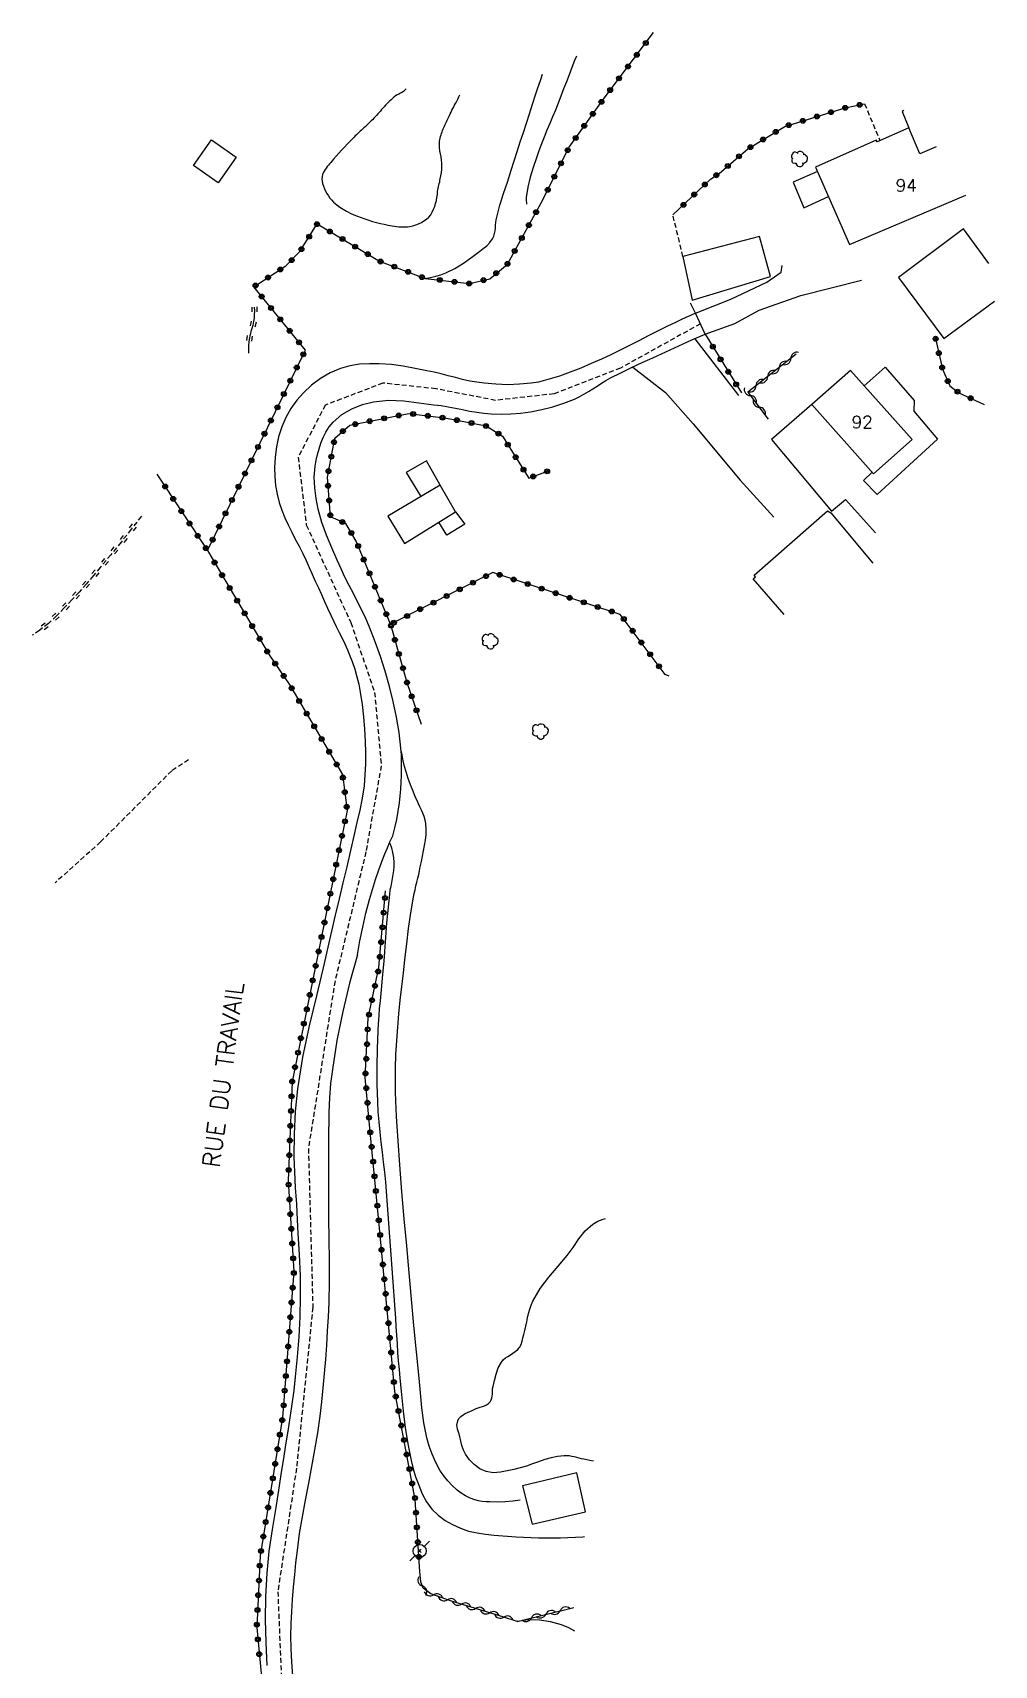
# Model space of a CAD drawing. Header units: millimetres. Extents: x 255999 to 257000, y 144000 to 145001.
# Drawn here: x 256563 to 256660.8, y 144705.5 to 144871.5 of the extents above; entities that cross this region are included whole.
import ezdxf
from ezdxf.enums import TextEntityAlignment as Align

# ---------------------------------------------------------------- set-up
doc = ezdxf.new("R2010")
doc.units = ezdxf.units.MM
doc.linetypes.add('DASHED', pattern=[0.75, 0.5, -0.25])
doc.layers.get('0').update_dxf_attribs({"linetype": 'CONTINUOUS'})
for name, color, linetype in [('W0001', 6, 'DASHED'), ('W0008', 7, 'CONTINUOUS'), ('W0017', 7, 'CONTINUOUS'), ('W0101', 7, 'CONTINUOUS'), ('W0104', 1, 'CONTINUOUS'), ('W0112', 1, 'DASHED'), ('W0211', 2, 'CONTINUOUS'), ('W0214', 2, 'CONTINUOUS'), ('W0220', 5, 'DASHED'), ('W0300', 7, 'CONTINUOUS'), ('W0310', 3, 'CONTINUOUS'), ('W0322', 7, 'CONTINUOUS'), ('W0323', 7, 'CONTINUOUS'), ('W0473', 7, 'CONTINUOUS'), ('W0515', 5, 'CONTINUOUS'), ('W0989', 7, 'CONTINUOUS'), ('W0991', 7, 'CONTINUOUS')]:
    doc.layers.add(name, color=color, linetype=linetype)
doc.styles.get("Standard").update_dxf_attribs({"font": 'romans.shx', "width": 0.85})

# ---------------------------------------------------------------- blocks, each defined once
blk = doc.blocks.new('T300')
for p, q in [((-0.8, 0.51), (-0.86, 0.34)), ((-0.86, 0.34), (-0.86, 0.17)), ((-0.86, 0.17), (-0.74, 0.06)), ((-0.69, 0.63), (-0.8, 0.51)), ((-0.8, -0.06), (-0.74, 0.06)), ((-0.74, 0.06), (-0.69, 0.11)), ((-0.57, 0.69), (-0.69, 0.63)), ((-0.46, 0.69), (-0.57, 0.69)), ((-0.29, 0.63), (-0.46, 0.69)), ((-0.29, 0.63), (-0.17, 0.74)), ((-0.23, 0.57), (-0.29, 0.63)), ((-0.17, 0.74), (-0.06, 0.8)), ((-0.06, 0.8), (0.06, 0.8)), ((0.06, 0.8), (0.23, 0.74)), ((0.23, 0.74), (0.34, 0.63)), ((0.34, 0.63), (0.4, 0.51)), ((0.46, 0.46), (0.34, 0.46)), ((0.4, 0.51), (0.4, 0.46)), ((0.57, 0.4), (0.46, 0.46)), ((0.57, 0.4), (0.69, 0.29)), ((0.69, 0.29), (0.74, 0.17)), ((0.74, 0.06), (0.69, -0.17)), ((0.74, 0.17), (0.74, 0.06)), ((-0.8, -0.17), (-0.8, -0.06)), ((-0.8, -0.23), (-0.8, -0.17)), ((-0.74, -0.34), (-0.8, -0.23)), ((-0.69, -0.4), (-0.74, -0.34)), ((-0.51, -0.46), (-0.69, -0.4)), ((-0.4, -0.46), (-0.51, -0.46)), ((-0.4, -0.46), (-0.34, -0.46)), ((-0.34, -0.46), (-0.34, -0.4)), ((-0.34, -0.51), (-0.34, -0.46)), ((-0.29, -0.63), (-0.34, -0.51)), ((-0.17, -0.74), (-0.29, -0.63)), ((-0.06, -0.8), (-0.17, -0.74)), ((0.06, -0.8), (-0.06, -0.8)), ((0.17, -0.74), (0.06, -0.8)), ((0.23, -0.69), (0.17, -0.74)), ((0.29, -0.46), (0.23, -0.46)), ((0.29, -0.63), (0.23, -0.69)), ((0.46, -0.4), (0.29, -0.46)), ((0.34, -0.51), (0.29, -0.63)), ((0.34, -0.51), (0.34, -0.46)), ((0.57, -0.34), (0.46, -0.4)), ((0.63, -0.29), (0.57, -0.34)), ((0.69, -0.17), (0.63, -0.29))]:
    blk.add_line(p, q)
blk = doc.blocks.new('T473')
for p, q in [((-0.166667, 0.166667), (0.166667, -0.166667)), ((-0.166667, -0.166667), (0.166667, 0.166667)), ((0.500001, 0.500001), (1.000002, 1.000002)), ((-1.000002, -1.000002), (-0.500001, -0.500001))]:
    blk.add_line(p, q)
blk.add_ellipse((0, 0), major_axis=(0.471405, 0.471405), ratio=1, start_param=5.4977871438, end_param=11.780972451)
blk = doc.blocks.new('t310o')
at = {"color": 0, "linetype": 'Continuous'}
for centre, start, end in [((-0.5, 0.38), 216.8699, 323.1304), ((0.5, -0.37), 36.8699, 143.1303)]:
    blk.add_arc(centre, 0.625, start, end, dxfattribs=at)
blk = doc.blocks.new('t323o')
at = {"color": 0, "linetype": 'Continuous'}
for radius in [0.25, 0.15]:
    blk.add_circle((0, 0), radius, dxfattribs=at)
blk = doc.blocks.new('t322o')
at = {"color": 0, "linetype": 'Continuous'}
for radius in [0.25, 0.15]:
    blk.add_circle((0, 0), radius, dxfattribs=at)
blk = doc.blocks.new('t220o')
at = {"color": 0, "linetype": 'Continuous'}
for p, q in [((-0.25, 0.25), (0.25, 0.25)), ((-0.25, -0.25), (0.25, -0.25))]:
    blk.add_line(p, q, dxfattribs=at)

msp = doc.modelspace()

# ---------------------------------------------------------------- linework, layer by layer
at = {"layer": 'W0001'}
msp.add_lwpolyline([(256630.94, 144841.89), (256622.81, 144837.39), (256616.06, 144834.78), (256610.11, 144834.11), (256604.05, 144835.29), (256598.64, 144835.87), (256592.79, 144833.63), (256590.03, 144828.33), (256590.86, 144821.44), (256595.38, 144811.51), (256597.81, 144804.42), (256598.48, 144796.95), (256596.92, 144788.19), (256593.78, 144775.08), (256591.07, 144758.02), (256591.52, 144741.9), (256589.86, 144725.52), (256587.96, 144712.96), (256588.39, 144702.64), (256589.98, 144696.18), (256591.99, 144681.5), (256591.28, 144671)], dxfattribs=at)
at = {"layer": 'W0008'}
for points in [[(256630.44, 144842.98), (256629.95, 144842.75), (256629.46, 144842.53), (256628.97, 144842.3), (256628.49, 144842.07), (256627.53, 144841.61), (256626.58, 144841.14), (256625.63, 144840.66), (256624.69, 144840.17), (256623.74, 144839.7), (256622.79, 144839.22), (256621.83, 144838.76), (256620.87, 144838.32), (256619.82, 144837.85), (256618.77, 144837.4), (256617.7, 144836.98), (256616.62, 144836.59), (256615.91, 144836.37), (256615.2, 144836.16), (256614.48, 144835.98), (256613.74, 144835.86), (256612.55, 144835.75), (256611.35, 144835.71), (256610.15, 144835.75), (256608.96, 144835.85), (256608.22, 144835.95), (256607.48, 144836.08), (256606.75, 144836.25), (256606.03, 144836.43), (256605.3, 144836.62), (256604.58, 144836.8), (256603.85, 144836.97), (256603.12, 144837.12), (256601.93, 144837.35), (256600.72, 144837.58), (256599.51, 144837.76), (256598.28, 144837.84), (256597.29, 144837.84), (256596.28, 144837.78), (256595.29, 144837.63), (256594.32, 144837.35), (256593.28, 144836.9), (256592.3, 144836.33), (256591.39, 144835.66), (256590.56, 144834.89), (256589.88, 144834.12), (256589.28, 144833.27), (256588.78, 144832.37), (256588.37, 144831.43), (256588.04, 144830.42), (256587.81, 144829.38), (256587.68, 144828.33), (256587.63, 144827.27), (256587.65, 144826.37), (256587.73, 144825.47), (256587.89, 144824.59), (256588.11, 144823.71), (256588.36, 144822.94), (256588.67, 144822.18), (256589, 144821.44), (256589.37, 144820.71), (256589.74, 144819.99), (256590.12, 144819.27), (256590.49, 144818.55), (256590.83, 144817.82), (256591.15, 144817.13), (256591.46, 144816.44), (256591.77, 144815.74), (256592.09, 144815.05), (256592.4, 144814.36), (256592.71, 144813.67), (256593.02, 144812.97), (256593.34, 144812.28), (256593.62, 144811.69), (256593.91, 144811.1), (256594.2, 144810.52), (256594.49, 144809.94), (256594.77, 144809.35), (256595.05, 144808.75), (256595.3, 144808.15), (256595.54, 144807.54), (256595.79, 144806.78), (256596.01, 144806.01), (256596.19, 144805.24), (256596.35, 144804.45), (256596.54, 144803.2), (256596.69, 144801.94), (256596.78, 144800.68), (256596.85, 144799.41), (256596.87, 144798.29), (256596.87, 144797.16), (256596.82, 144796.04), (256596.73, 144794.91), (256596.54, 144793.66), (256596.29, 144792.43), (256596, 144791.2), (256595.73, 144789.97), (256595.36, 144788.32), (256594.98, 144786.68), (256594.59, 144785.04), (256594.2, 144783.41), (256593.81, 144781.77), (256593.42, 144780.13), (256593.04, 144778.49), (256592.66, 144776.85), (256591.92, 144773.68), (256591.16, 144770.51), (256590.47, 144767.32), (256589.97, 144764.1), (256589.74, 144761.8), (256589.62, 144759.49), (256589.6, 144757.18), (256589.68, 144754.88)], [(256631.42, 144840.84), (256630.44, 144842.98)], [(256599.65, 144789.82), (256599.87, 144790.65), (256600.06, 144791.49), (256600.21, 144792.34), (256600.33, 144793.2), (256600.4, 144793.89), (256600.46, 144794.58), (256600.51, 144795.27), (256600.54, 144795.97), (256600.55, 144796.66), (256600.55, 144797.36), (256600.53, 144798.05), (256600.48, 144798.75), (256600.31, 144800.34), (256600.04, 144801.91), (256599.71, 144803.48), (256599.33, 144805.02), (256598.89, 144806.56), (256598.4, 144808.08), (256597.86, 144809.57), (256597.27, 144811.06), (256596.9, 144811.92), (256596.5, 144812.78), (256596.08, 144813.62), (256595.65, 144814.46), (256595.22, 144815.29), (256594.79, 144816.13), (256594.39, 144816.98), (256594, 144817.85), (256593.46, 144819.11), (256592.92, 144820.39), (256592.44, 144821.7), (256592.07, 144823.04), (256591.86, 144824.12), (256591.71, 144825.21), (256591.66, 144826.31), (256591.76, 144827.42), (256591.87, 144828.02), (256591.99, 144828.61), (256592.15, 144829.19), (256592.34, 144829.77), (256592.58, 144830.34), (256592.86, 144830.89), (256593.2, 144831.41), (256593.6, 144831.89), (256594.48, 144832.67), (256595.49, 144833.26), (256596.57, 144833.68), (256597.68, 144833.97), (256599.23, 144834.15), (256600.79, 144834.07), (256602.32, 144833.86), (256603.83, 144833.67), (256604.56, 144833.58), (256605.29, 144833.46), (256606.02, 144833.32), (256606.74, 144833.17), (256607.47, 144833.03), (256608.2, 144832.91), (256608.93, 144832.81), (256609.67, 144832.75), (256610.67, 144832.72), (256611.67, 144832.75), (256612.66, 144832.82), (256613.65, 144832.96), (256614.8, 144833.18), (256615.94, 144833.47), (256617.06, 144833.82), (256618.15, 144834.25), (256618.63, 144834.47), (256619.1, 144834.73), (256619.55, 144835), (256620, 144835.28), (256620.44, 144835.57), (256620.88, 144835.85), (256621.33, 144836.13), (256621.79, 144836.39), (256622.86, 144836.93), (256623.94, 144837.45), (256625.03, 144837.95), (256626.12, 144838.45), (256627.44, 144839.06), (256628.76, 144839.66), (256630.09, 144840.26), (256631.42, 144840.84)], [(256596.06, 144777.73), (256596.31, 144779.14), (256596.6, 144780.55), (256596.92, 144781.95), (256597.28, 144783.34), (256597.58, 144784.36), (256597.9, 144785.38), (256598.25, 144786.38), (256598.61, 144787.38), (256598.85, 144788), (256599.11, 144788.61), (256599.37, 144789.22), (256599.65, 144789.82)], [(256596.06, 144777.73), (256595.25, 144774.86), (256594.56, 144771.95), (256593.98, 144769.03), (256593.51, 144766.08), (256593.33, 144764.63), (256593.22, 144763.17), (256593.15, 144761.71), (256593.15, 144760.25)], [(256589.49, 144704.4), (256589.37, 144705.8), (256589.31, 144707.2), (256589.3, 144708.45), (256589.32, 144709.69), (256589.38, 144710.94), (256589.46, 144712.18), (256589.56, 144713.42), (256589.68, 144714.66), (256589.81, 144715.9), (256589.95, 144717.14), (256590.18, 144718.86), (256590.46, 144720.57), (256590.77, 144722.28), (256591.1, 144723.98), (256591.43, 144725.69), (256591.74, 144727.39), (256592.03, 144729.1), (256592.27, 144730.82), (256592.43, 144732.26), (256592.59, 144733.7), (256592.72, 144735.14), (256592.84, 144736.59), (256592.94, 144738.03), (256593.03, 144739.47), (256593.1, 144740.92), (256593.17, 144742.37), (256593.21, 144744.51), (256593.21, 144746.65), (256593.18, 144748.8), (256593.16, 144750.94), (256593.16, 144753.27), (256593.15, 144755.59), (256593.15, 144757.92), (256593.15, 144760.25)], [(256589.68, 144754.88), (256589.74, 144754.04), (256589.8, 144753.2), (256589.85, 144752.37), (256589.89, 144751.53), (256590.01, 144749.38), (256590.14, 144747.24), (256590.22, 144745.09), (256590.24, 144742.94), (256590.19, 144740.9), (256590.09, 144738.87), (256589.93, 144736.84), (256589.74, 144734.82), (256589.58, 144733.42), (256589.4, 144732.04), (256589.19, 144730.65), (256588.97, 144729.27), (256588.75, 144727.89), (256588.53, 144726.5), (256588.31, 144725.12), (256588.1, 144723.74), (256587.75, 144721.52), (256587.38, 144719.3), (256587.06, 144717.07), (256586.83, 144714.83), (256586.71, 144712.48), (256586.68, 144710.14), (256586.73, 144707.79), (256586.86, 144705.44)]]:
    msp.add_lwpolyline(points, dxfattribs=at)
at = {"layer": 'W0017'}
for points in [[(256630.44, 144842.98), (256634.03, 144844.39), (256637.7, 144846.12), (256639.17, 144847.16), (256639.26, 144847.84)], [(256631.42, 144840.84), (256634.46, 144841.93), (256636.92, 144843.27), (256641.16, 144844.79), (256647.33, 144846.33)], [(256630.38, 144840.37), (256634.83, 144834.6)], [(256624.06, 144837.49), (256627.38, 144834.9), (256630.21, 144831.73), (256634.99, 144826), (256638.42, 144822.22)], [(256612.62, 144722.27), (256611.85, 144722.17), (256611.08, 144722.11), (256610.3, 144722.08), (256609.53, 144722.09), (256609.14, 144722.1), (256608.76, 144722.13), (256608.37, 144722.19), (256607.99, 144722.29), (256607.51, 144722.48), (256607.06, 144722.71), (256606.62, 144722.99), (256606.21, 144723.3), (256605.71, 144723.75), (256605.25, 144724.24), (256604.82, 144724.76), (256604.45, 144725.32), (256604.02, 144726.11), (256603.66, 144726.93), (256603.37, 144727.77), (256603.12, 144728.62), (256602.81, 144730.12), (256602.62, 144731.64), (256602.48, 144733.17), (256602.33, 144734.68), (256602.06, 144737.36), (256601.81, 144740.04), (256601.57, 144742.72), (256601.33, 144745.4), (256601.08, 144748.14), (256600.82, 144750.88), (256600.57, 144753.62), (256600.37, 144756.37), (256600.2, 144758.82), (256600.04, 144761.28), (256599.94, 144763.74), (256599.93, 144766.21), (256599.98, 144767.59), (256600.06, 144768.98), (256600.16, 144770.36), (256600.28, 144771.74), (256600.42, 144773.12), (256600.57, 144774.5), (256600.73, 144775.87), (256600.88, 144777.25), (256601.07, 144778.84), (256601.26, 144780.42), (256601.49, 144782), (256601.75, 144783.58), (256601.83, 144783.97), (256601.92, 144784.35), (256602.01, 144784.74), (256602.11, 144785.12), (256602.2, 144785.51), (256602.29, 144785.89), (256602.38, 144786.28), (256602.45, 144786.67), (256602.56, 144787.21), (256602.67, 144787.75), (256602.79, 144788.29), (256602.89, 144788.84), (256602.98, 144789.39), (256603.04, 144789.95), (256603.05, 144790.51), (256603.01, 144791.08), (256602.95, 144791.43), (256602.85, 144791.78), (256602.72, 144792.12), (256602.57, 144792.45), (256602.42, 144792.77), (256602.27, 144793.09), (256602.12, 144793.41), (256601.98, 144793.74), (256601.73, 144794.38), (256601.47, 144795.02), (256601.23, 144795.67), (256601.02, 144796.32), (256600.86, 144796.89), (256600.72, 144797.47), (256600.6, 144798.05), (256600.49, 144798.63)], [(256599.34, 144789.09), (256599.51, 144788.61), (256599.64, 144788.12), (256599.72, 144787.62), (256599.77, 144787.11), (256599.76, 144786.7), (256599.73, 144786.29), (256599.67, 144785.88), (256599.6, 144785.48), (256599.52, 144785.09), (256599.44, 144784.69), (256599.36, 144784.29), (256599.31, 144783.89), (256599.21, 144782.92), (256599.11, 144781.94), (256599.03, 144780.97), (256598.95, 144780), (256598.88, 144779.02), (256598.81, 144778.05), (256598.73, 144777.08), (256598.65, 144776.1), (256598.58, 144775.34), (256598.51, 144774.57), (256598.43, 144773.81), (256598.36, 144773.05), (256598.28, 144772.28), (256598.22, 144771.52), (256598.16, 144770.75), (256598.12, 144769.98), (256598.06, 144768.18), (256598.02, 144766.38), (256598.03, 144764.58), (256598.09, 144762.78), (256598.15, 144761.75), (256598.23, 144760.73), (256598.34, 144759.7), (256598.45, 144758.68), (256598.57, 144757.66), (256598.69, 144756.64), (256598.8, 144755.62), (256598.9, 144754.59), (256599.16, 144751.36), (256599.4, 144748.13), (256599.62, 144744.9), (256599.86, 144741.66), (256599.92, 144740.79), (256599.98, 144739.92), (256600.03, 144739.04), (256600.09, 144738.17), (256600.15, 144737.3), (256600.21, 144736.43), (256600.29, 144735.55), (256600.37, 144734.68), (256600.53, 144733.01), (256600.72, 144731.33), (256600.93, 144729.66), (256601.2, 144728), (256601.35, 144727.15), (256601.51, 144726.3), (256601.72, 144725.46), (256601.98, 144724.64), (256602.29, 144723.78), (256602.64, 144722.92), (256603.07, 144722.1), (256603.62, 144721.35), (256604.26, 144720.73), (256604.97, 144720.21), (256605.73, 144719.78), (256606.53, 144719.42), (256607.37, 144719.13), (256608.23, 144718.95), (256609.1, 144718.82), (256609.97, 144718.72), (256612.22, 144718.53), (256614.47, 144718.43), (256616.72, 144718.44), (256618.97, 144718.54), (256619.15, 144718.56)]]:
    msp.add_lwpolyline(points, dxfattribs=at)
at = {"layer": 'W0101'}
for points in [[(256654.93, 144859.9), (256653.27, 144859.18), (256652.14, 144861.83), (256648.93, 144860.42), (256648.93, 144860.42), (256648.84, 144860.58), (256642.67, 144857.82), (256646.12, 144849.97)], [(256646.12, 144849.97), (256657.93, 144854.98)]]:
    msp.add_lwpolyline(points, dxfattribs=at)
msp.add_lwpolyline([(256652.48, 144830.15), (256646.22, 144837.15), (256642.27, 144833.71), (256648.57, 144826.65)], close=True, dxfattribs=at)
at = {"layer": 'W0104'}
for points in [[(256651.65, 144863.59), (256651.46, 144863.5), (256652.14, 144861.83)], [(256642.86, 144857.39), (256640.37, 144856.31), (256641.47, 144853.68), (256643.98, 144854.85)], [(256657.72, 144851.57), (256651.08, 144846.6), (256655.71, 144840.42), (256660.85, 144844.21)], [(256660.3, 144848.02), (256657.72, 144851.57)], [(256649.73, 144837.5), (256652.7, 144834.09), (256652.66, 144833.01), (256655.05, 144830.18), (256648.93, 144824.53), (256647.53, 144825.98), (256648.41, 144826.82)], [(256649.73, 144837.5), (256647.62, 144835.59)], [(256642.27, 144833.71), (256638.17, 144830.14), (256644.27, 144822.85), (256645.7, 144824.04), (256648.74, 144820.65)], [(256604.48, 144825.5), (256603.09, 144827.98), (256601.01, 144826.78), (256602.52, 144824.34)], [(256604.48, 144825.5), (256599.14, 144822.33), (256600.86, 144819.56), (256606.05, 144822.77)], [(256606.05, 144822.77), (256604.48, 144825.5)], [(256606.05, 144822.77), (256606.98, 144821.51), (256605.15, 144820.4), (256604.35, 144821.72)], [(256639.48, 144812.33), (256636.3, 144815.97), (256636.54, 144816.17), (256636.4, 144816.33), (256643.88, 144822.88), (256644.2, 144822.67), (256648.5, 144817.57)]]:
    msp.add_lwpolyline(points, dxfattribs=at)
for points in [[(256583.73, 144858.86), (256581.91, 144856.24), (256579.39, 144857.99), (256581.2, 144860.61)], [(256630.11, 144844.31), (256638.09, 144846.7), (256636.96, 144850.79), (256629.17, 144848.73)], [(256619.27, 144721.09), (256618.36, 144725.05), (256612.86, 144723.71), (256613.82, 144719.81)]]:
    msp.add_lwpolyline(points, close=True, dxfattribs=at)
at = {"layer": 'W0112'}
for points in [[(256647.65, 144864.28), (256649.2, 144860.54)], [(256629.17, 144848.73), (256628.15, 144852.97)], [(256578.89, 144797.57), (256577.17, 144796.45), (256569.94, 144789.22), (256565.32, 144785.06)]]:
    msp.add_lwpolyline(points, dxfattribs=at)
at = {"layer": 'W0211'}
for points in [[(256602.96, 144846.52), (256603.5, 144846.61), (256604.03, 144846.73), (256604.55, 144846.89), (256605.05, 144847.09), (256605.98, 144847.54), (256606.85, 144848.08), (256607.69, 144848.66), (256608.51, 144849.28), (256608.86, 144849.55), (256609.21, 144849.84), (256609.54, 144850.16), (256609.8, 144850.54), (256609.92, 144850.8), (256610, 144851.08), (256610.06, 144851.36), (256610.09, 144851.64), (256610.11, 144851.92), (256610.14, 144852.19), (256610.17, 144852.47), (256610.23, 144852.74), (256610.56, 144853.95), (256610.93, 144855.14), (256611.32, 144856.32), (256611.7, 144857.51), (256612.01, 144858.47), (256612.31, 144859.43), (256612.62, 144860.39), (256612.94, 144861.35), (256613.25, 144862.3), (256613.56, 144863.26), (256613.87, 144864.22), (256614.17, 144865.18), (256614.42, 144865.91), (256614.68, 144866.65), (256614.89, 144867.3)], [(256620.08, 144726.22), (256619.87, 144726.26), (256619.1, 144726.42), (256618.85, 144726.47), (256618.6, 144726.53), (256618.36, 144726.59), (256618.11, 144726.66), (256617.86, 144726.71), (256617.6, 144726.76), (256617.34, 144726.78), (256617.08, 144726.78), (256616.41, 144726.71), (256615.76, 144726.58), (256615.12, 144726.39), (256614.49, 144726.17), (256613.87, 144725.95), (256613.24, 144725.73), (256612.61, 144725.54), (256611.96, 144725.4), (256611.29, 144725.26), (256610.6, 144725.11), (256609.87, 144725.05), (256609.16, 144725.17), (256608.51, 144725.46), (256607.95, 144725.88), (256607.47, 144726.38), (256607.06, 144726.93), (256606.84, 144727.35), (256606.69, 144727.81), (256606.59, 144728.28), (256606.49, 144728.73), (256606.38, 144729.09), (256606.24, 144729.48), (256606.17, 144729.91), (256606.26, 144730.33), (256606.39, 144730.57), (256606.58, 144730.77), (256606.8, 144730.94), (256607.03, 144731.07), (256607.26, 144731.18), (256607.49, 144731.27), (256607.72, 144731.37), (256607.94, 144731.49), (256608.14, 144731.59), (256608.35, 144731.66), (256608.56, 144731.72), (256608.77, 144731.79), (256608.99, 144731.87), (256609.2, 144731.97), (256609.4, 144732.11), (256609.56, 144732.28), (256609.67, 144732.46), (256609.74, 144732.65), (256609.77, 144732.85), (256609.79, 144733.05), (256609.79, 144733.24), (256609.8, 144733.43), (256609.81, 144733.63), (256609.85, 144733.82), (256610, 144734.44), (256610.16, 144735.08), (256610.38, 144735.71), (256610.7, 144736.3), (256610.9, 144736.53), (256611.13, 144736.73), (256611.37, 144736.89), (256611.62, 144737.05), (256611.87, 144737.2), (256612.12, 144737.37), (256612.35, 144737.57), (256612.54, 144737.8), (256612.7, 144738.11), (256612.81, 144738.44), (256612.89, 144738.77), (256612.97, 144739.1), (256613.09, 144739.52), (256613.19, 144739.95), (256613.28, 144740.39), (256613.37, 144740.82), (256613.47, 144741.25), (256613.59, 144741.68), (256613.73, 144742.11), (256613.91, 144742.52), (256614.65, 144743.78), (256615.54, 144744.94), (256616.49, 144746.05), (256617.4, 144747.16), (256617.99, 144747.97), (256618.57, 144748.83), (256619.22, 144749.65), (256620.01, 144750.33), (256620.52, 144750.63), (256621.06, 144750.84), (256621.28, 144750.91)], [(256618.16, 144708.93), (256617.57, 144709.27), (256616.8, 144709.6), (256615.7, 144709.9), (256614.57, 144710.06), (256613.44, 144710.08), (256612.31, 144709.94)]]:
    msp.add_lwpolyline(points, dxfattribs=at)
at = {"layer": 'W0214'}
msp.add_lwpolyline([(256618.33, 144869.11), (256618.15, 144868.68), (256617.86, 144867.96), (256617.59, 144867.23), (256617.31, 144866.51), (256617.03, 144865.78), (256616.75, 144865.05), (256616.47, 144864.33), (256616.19, 144863.64), (256615.91, 144862.95), (256615.62, 144862.26), (256615.33, 144861.58), (256615.05, 144860.89), (256614.77, 144860.19), (256614.51, 144859.49), (256614.27, 144858.79), (256613.95, 144857.8), (256613.64, 144856.81), (256613.39, 144855.79), (256613.23, 144854.76), (256613.22, 144854.58), (256613.22, 144854.41), (256613.24, 144854.23), (256613.27, 144854.06)], dxfattribs=at)
at = {"layer": 'W0220'}
for points in [[(256585.57, 144843.58), (256585.58, 144843.22), (256585.57, 144842.86), (256585.54, 144842.5), (256585.5, 144842.14), (256585.46, 144841.93), (256585.41, 144841.72), (256585.35, 144841.51), (256585.29, 144841.31), (256585.22, 144841.11), (256585.17, 144840.9), (256585.11, 144840.69), (256585.07, 144840.48), (256585.02, 144840.1), (256584.98, 144839.71), (256584.97, 144839.32), (256584.97, 144838.93)], [(256574.08, 144822.32), (256573.05, 144821.01), (256572.02, 144819.7), (256570.97, 144818.41), (256569.9, 144817.13), (256569.2, 144816.29), (256568.49, 144815.45), (256567.77, 144814.62), (256567.02, 144813.82), (256566.24, 144813.01), (256565.46, 144812.2), (256564.63, 144811.43), (256563.74, 144810.73), (256563.02, 144810.25)]]:
    msp.add_lwpolyline(points, dxfattribs=at)
at = {"layer": 'W0310'}
for points in [[(256640.69, 144838.82), (256635.76, 144834.95), (256637.83, 144832.21)], [(256612.31, 144709.94), (256610.85, 144710.41), (256605.62, 144712.01), (256603.53, 144712.73), (256602.76, 144713.32), (256602.5, 144713.97), (256602.39, 144715.01)], [(256612.31, 144709.94), (256618.06, 144711.36)]]:
    msp.add_lwpolyline(points, dxfattribs=at)
at = {"layer": 'W0322'}
for points in [[(256614.75, 144854.19), (256617.58, 144859.85), (256621.16, 144864.86), (256626.18, 144871.51)], [(256591.96, 144852.06), (256598.31, 144848.27), (256602.96, 144846.52)], [(256602.39, 144715.01), (256601.94, 144722.33), (256599.86, 144733.32), (256598.31, 144749.92), (256597.36, 144759.72), (256596.86, 144765.24), (256597.15, 144771.3), (256598.25, 144776.43), (256598.93, 144784.24)]]:
    msp.add_lwpolyline(points, dxfattribs=at)
at = {"layer": 'W0323'}
for points in [[(256628.15, 144852.97), (256631.96, 144856.6), (256632.86, 144857.2), (256635.77, 144859.7), (256639.53, 144861.98), (256645.66, 144863.86), (256647.65, 144864.28)], [(256602.96, 144846.52), (256607.45, 144845.99), (256609.52, 144846.49), (256611.31, 144847.98), (256614.75, 144854.19)], [(256575.67, 144826.6), (256580.8, 144818.85), (256590.76, 144839.22), (256585.51, 144845.67), (256588.79, 144847.79), (256590.21, 144849.24), (256591.96, 144852.06)], [(256630.44, 144842.98), (256629.95, 144844.01)], [(256631.42, 144840.84), (256635.12, 144834.87)], [(256654.86, 144840.42), (256655.58, 144837.28), (256656.31, 144835.6), (256657.24, 144834.89), (256659.8, 144833.7)], [(256627.78, 144806.07), (256627.36, 144806.23), (256622.8, 144812.35), (256609.84, 144816.6), (256599.43, 144811.34), (256595.92, 144819.8), (256594.88, 144821.6), (256593.31, 144822.26), (256593.01, 144826.3), (256593.75, 144830.27), (256595.28, 144831.59), (256601.29, 144832.79), (256605.12, 144832.31), (256609.14, 144831.51), (256610.8, 144830.48), (256613.49, 144826.21), (256615.67, 144827.02)], [(256580.8, 144818.85), (256587.08, 144808.25), (256589.19, 144805.14), (256594.54, 144796.08), (256595.01, 144792.42), (256592.89, 144781.92), (256589.41, 144764.82), (256589.03, 144754.76), (256589.6, 144745.52), (256588.45, 144730.69), (256586.17, 144716.59), (256585.82, 144709.33), (256586.42, 144702.85), (256587.77, 144696.57), (256589.22, 144689.64), (256590.01, 144683.71), (256590, 144678.23), (256589.42, 144671)], [(256599.43, 144811.34), (256601.1, 144805.43), (256602.54, 144801.17)]]:
    msp.add_lwpolyline(points, dxfattribs=at)
at = {"layer": 'W0515'}
for points in [[(256601, 144865.78, -0.115464), (256600.43, 144865.34, 0.058545), (256599.77, 144864.96, 0.034825), (256598.65, 144863.83, -0.014509), (256597.58, 144862.66, -0.00937), (256596.59, 144861.71, 0.011971), (256595.6, 144860.76)], [(256595.6, 144860.76, 0.026102), (256593.36, 144858.32, 0.096236), (256592.51, 144857.07, 0.141769), (256592.52, 144856.17, 0.132187), (256593.64, 144854.26, 0.09898), (256596.44, 144852.71, 0.058085), (256599.6, 144851.88, 0.095861), (256601.39, 144851.8, 0.169285), (256603.53, 144852.98, 0.117999), (256604.21, 144855.38, 0.008343), (256604.49, 144856.64, 0.037632), (256604.65, 144857.93, 0.056756), (256604.5, 144859.19, -0.080636), (256604.42, 144860.46, -0.069263), (256604.79, 144861.72, 0.005235), (256605.33, 144862.89, -0.020176), (256606.04, 144864.32, 0.014771), (256606.49, 144865.2)]]:
    msp.add_lwpolyline(points, format="xyb", dxfattribs=at)

# ---------------------------------------------------------------- block references
at = {"layer": 'W0220'}
for p, rotation in [((256585.57, 144843.36), 271.5685717076505), ((256585.44, 144841.87), 256.4264425158261), ((256585.07, 144840.42), 262.1433088767071), ((256573.2, 144821.19), 232.04179435157), ((256572.27, 144820.02), 231.4745645393215), ((256570.37, 144817.69), 230.3401039459343), ((256571.32, 144818.85), 230.9073344050325), ((256569.41, 144816.54), 230.0511208237604), ((256567.44, 144814.28), 227.1078662577365), ((256568.44, 144815.39), 228.7744340062191), ((256566.41, 144813.18), 226.3181250294047), ((256564.24, 144811.12), 218.2264742672026), ((256565.36, 144812.11), 223.0747039042132)]:
    msp.add_blockref('t220o', p, dxfattribs=dict(at, rotation=rotation))
at = {"layer": 'W0300'}
for p in [(256641.07, 144858.65), (256609.61, 144809.6), (256614.71, 144800.43)]:
    msp.add_blockref('T300', p, dxfattribs=at)
at = {"layer": 'W0310'}
for p, rotation in [((256640.14, 144838.38), 218.1058844565752), ((256638.96, 144837.46), 218.1058844565752), ((256636.6, 144835.61), 218.1058844565752), ((256637.78, 144836.53), 218.1058844565752), ((256636.02, 144834.6), 307.1938822194169), ((256636.93, 144833.41), 307.1938822194169), ((256602.67, 144713.54), 111.5151589586885), ((256603.8, 144712.64), 161.0479997339988), ((256605.22, 144712.15), 161.0479997339988), ((256606.65, 144711.7), 162.9257480563591), ((256608.08, 144711.26), 162.9257480563591), ((256609.52, 144710.82), 162.9257480563591), ((256616.68, 144711.02), 13.8112314750561), ((256610.95, 144710.38), 162.3010940517238), ((256613.76, 144710.3), 13.8112314750561), ((256615.22, 144710.66), 13.8112314750561)]:
    msp.add_blockref('t310o', p, dxfattribs=dict(at, rotation=rotation))
at = {"layer": 'W0322'}
for p, rotation in [((256625.39, 144870.46), 52.95190122233767), ((256624.48, 144869.26), 52.95190122233767), ((256623.58, 144868.07), 52.95190122233767), ((256621.77, 144865.67), 52.95190122233767), ((256622.67, 144866.87), 52.95190122233767), ((256620.88, 144864.47), 54.49690674645797), ((256620.01, 144863.25), 54.49690674645797), ((256618.26, 144860.8), 54.49690674645797), ((256619.13, 144862.03), 54.49690674645797), ((256617.44, 144859.56), 63.41874297418632), ((256616.76, 144858.22), 63.41874297418632), ((256615.42, 144855.53), 63.41874297418632), ((256616.09, 144856.87), 63.41874297418632), ((256593.25, 144851.29), 329.1704067107409), ((256594.54, 144850.52), 329.1704067107409), ((256595.83, 144849.75), 329.1704067107409), ((256597.11, 144848.99), 329.1704067107409), ((256598.41, 144848.23), 339.4453048223319), ((256599.81, 144847.71), 339.4453048223319), ((256601.22, 144847.18), 339.4453048223319), ((256602.62, 144846.65), 339.4453048223319), ((256598.86, 144783.51), 85.02930919288555), ((256598.73, 144782.01), 85.02930919288555), ((256598.6, 144780.52), 85.02930919288555), ((256598.34, 144777.53), 85.02930919288555), ((256598.47, 144779.02), 85.02930919288555), ((256598.16, 144776.04), 77.97150191986206), ((256597.85, 144774.58), 77.97150191986206), ((256597.54, 144773.11), 77.97150191986206), ((256597.23, 144771.64), 77.97150191986206), ((256597.1, 144770.15), 87.2655912987158), ((256597.03, 144768.65), 87.2655912987158), ((256596.96, 144767.15), 87.2655912987158), ((256596.88, 144765.66), 87.2655912987158), ((256596.96, 144764.16), 95.09904201541694), ((256597.09, 144762.67), 95.09904201541694), ((256597.23, 144761.17), 95.09904201541694), ((256597.36, 144759.68), 95.5294080457428), ((256597.51, 144758.19), 95.5294080457428), ((256597.65, 144756.69), 95.5294080457428), ((256597.79, 144755.2), 95.5294080457428), ((256597.94, 144753.71), 95.5294080457428), ((256598.08, 144752.21), 95.5294080457428), ((256598.23, 144750.72), 95.5294080457428), ((256598.37, 144749.23), 95.35721560282077), ((256598.51, 144747.73), 95.35721560282077), ((256598.65, 144746.24), 95.35721560282077), ((256598.79, 144744.75), 95.35721560282077), ((256598.93, 144743.25), 95.35721560282077), ((256599.07, 144741.76), 95.35721560282077), ((256599.21, 144740.27), 95.35721560282077), ((256599.35, 144738.77), 95.35721560282077), ((256599.49, 144737.28), 95.35721560282077), ((256599.63, 144735.79), 95.35721560282077), ((256599.77, 144734.29), 95.35721560282077), ((256599.96, 144732.81), 100.7042829075831), ((256600.24, 144731.33), 100.7042829075831), ((256600.52, 144729.86), 100.7042829075831), ((256600.8, 144728.38), 100.7042829075831), ((256601.07, 144726.91), 100.7042829075831), ((256601.35, 144725.44), 100.7042829075831), ((256601.63, 144723.96), 100.7042829075831), ((256601.91, 144722.49), 100.7042829075831), ((256602.02, 144720.99), 93.51545915413725), ((256602.11, 144719.5), 93.51545915413725), ((256602.21, 144718), 93.51545915413725), ((256602.3, 144716.5), 93.51545915413725)]:
    msp.add_blockref('t322o', p, dxfattribs=dict(at, rotation=rotation))
at = {"layer": 'W0323'}
for p, rotation in [((256645.67, 144863.86), 11.91186116888836), ((256647.14, 144864.17), 11.91186116888836), ((256639.93, 144862.1), 17.10469870831055), ((256641.37, 144862.54), 17.10469870831055), ((256642.8, 144862.98), 17.10469870831055), ((256644.23, 144863.42), 17.10469870831055), ((256637.32, 144860.64), 31.2028693220596), ((256638.61, 144861.42), 31.2028693220596), ((256634.87, 144858.93), 40.60778212237171), ((256636.04, 144859.86), 31.2028693220596), ((256633.73, 144857.95), 40.60778212237171), ((256631.4, 144856.07), 43.63808691387798), ((256632.57, 144857.01), 33.80756703771877), ((256629.23, 144854), 43.63808691387798), ((256630.32, 144855.04), 43.63808691387798), ((256614.23, 144853.25), 61.01670898132587), ((256591.15, 144850.76), 58.17002826775779), ((256591.94, 144852.03), 58.17002826775779), ((256612.78, 144850.63), 61.01670898132587), ((256613.5, 144851.94), 61.01670898132587), ((256590.36, 144849.49), 58.17002826775779), ((256612.05, 144849.31), 61.01670898132587), ((256588.22, 144847.42), 32.86393901298678), ((256589.37, 144848.37), 45.72016041866718), ((256611.32, 144848), 61.01670898132587), ((256585.7, 144845.79), 32.86393901298678), ((256586.96, 144846.6), 32.86393901298678), ((256604.45, 144846.35), 353.1789079511609), ((256605.94, 144846.17), 353.1789079511609), ((256607.43, 144845.99), 353.1789079511609), ((256608.89, 144846.34), 13.65228158817194), ((256610.18, 144847.04), 39.69835842134712), ((256586.32, 144844.68), 129.1477180337939), ((256587.27, 144843.51), 129.1477180337939), ((256588.21, 144842.35), 129.1477180337939), ((256589.16, 144841.19), 129.1477180337939), ((256590.11, 144840.02), 129.1477180337939), ((256632.21, 144839.57), 301.7822719500525), ((256654.87, 144840.38), 283.0466953526033), ((256655.2, 144838.92), 283.0466953526033), ((256589.89, 144837.46), 63.93772869748219), ((256590.55, 144838.8), 63.93772869748219), ((256633, 144838.29), 301.7822719500525), ((256655.54, 144837.45), 283.0466953526033), ((256589.24, 144836.11), 63.93772869748219), ((256633.79, 144837.02), 301.7822719500525), ((256634.58, 144835.74), 301.7822719500525), ((256656.11, 144836.07), 293.3705264604969), ((256588.58, 144834.76), 63.93772869748219), ((256657.1, 144835), 322.7557542387715), ((256658.44, 144834.33), 335.1092377868142), ((256587.92, 144833.41), 63.93772869748219), ((256598.78, 144832.29), 11.30075780947622), ((256600.26, 144832.58), 11.30075780947622), ((256601.73, 144832.73), 352.9504260561645), ((256603.22, 144832.55), 352.9504260561645), ((256604.71, 144832.36), 352.9504260561645), ((256586.6, 144830.72), 63.93772869748219), ((256587.26, 144832.07), 63.93772869748219), ((256594.58, 144830.98), 40.84144965775698), ((256595.84, 144831.7), 11.30075780947622), ((256597.31, 144831.99), 11.30075780947622), ((256606.18, 144832.1), 348.7311869242197), ((256607.66, 144831.81), 348.7311869242197), ((256609.13, 144831.51), 348.7311869242197), ((256610.4, 144830.73), 328.1246372485505), ((256585.94, 144829.37), 63.93772869748219), ((256593.68, 144829.87), 79.32455867254295), ((256611.35, 144829.61), 302.1968018298294), ((256585.28, 144828.02), 63.93772869748219), ((256593.4, 144828.39), 79.32455867254295), ((256612.15, 144828.34), 302.1968018298294), ((256584.62, 144826.68), 63.93772869748219), ((256593.12, 144826.92), 79.32455867254295), ((256612.95, 144827.07), 302.1968018298294), ((256613.94, 144826.38), 20.51284877126908), ((256615.35, 144826.9), 20.51284877126908), ((256576.5, 144825.35), 303.4916295285997), ((256577.32, 144824.1), 303.4916295285997), ((256583.3, 144823.98), 63.93772869748219), ((256583.96, 144825.33), 63.93772869748219), ((256593.07, 144825.43), 94.30644169965963), ((256593.18, 144823.93), 94.30644169965963), ((256578.15, 144822.85), 303.4916295285997), ((256582.64, 144822.63), 63.93772869748219), ((256593.3, 144822.44), 94.30644169965963), ((256578.98, 144821.59), 303.4916295285997), ((256581.99, 144821.29), 63.93772869748219), ((256594.53, 144821.75), 157.1011999956181), ((256595.44, 144820.63), 120.1175481954736), ((256579.81, 144820.34), 303.4916295285997), ((256580.64, 144819.09), 303.4916295285997), ((256581.33, 144819.94), 63.93772869748219), ((256596.13, 144819.3), 112.491798699618), ((256581.53, 144817.62), 300.649631087524), ((256596.7, 144817.92), 112.491798699618), ((256582.29, 144816.33), 300.649631087524), ((256597.28, 144816.53), 112.491798699618), ((256607.81, 144815.57), 206.7605241939497), ((256609.14, 144816.24), 206.7605241939497), ((256610.53, 144816.37), 161.8613670684196), ((256611.95, 144815.9), 161.8613670684196), ((256583.06, 144815.03), 300.649631087524), ((256597.85, 144815.15), 112.491798699618), ((256605.13, 144814.22), 206.7605241939497), ((256606.47, 144814.89), 206.7605241939497), ((256613.38, 144815.44), 161.8613670684196), ((256614.8, 144814.97), 161.8613670684196), ((256616.23, 144814.5), 161.8613670684196), ((256617.65, 144814.04), 161.8613670684196), ((256583.82, 144813.74), 300.649631087524), ((256584.59, 144812.45), 300.649631087524), ((256598.43, 144813.76), 112.491798699618), ((256599, 144812.37), 112.491798699618), ((256602.45, 144812.87), 206.7605241939497), ((256603.79, 144813.54), 206.7605241939497), ((256619.08, 144813.57), 161.8613670684196), ((256620.5, 144813.1), 161.8613670684196), ((256621.93, 144812.64), 161.8613670684196), ((256585.35, 144811.16), 300.649631087524), ((256599.47, 144811.2), 285.7776326986918), ((256599.77, 144811.51), 206.7605241939497), ((256601.11, 144812.19), 206.7605241939497), ((256623.15, 144811.88), 126.7031834386023), ((256624.05, 144810.68), 126.7031834386023), ((256586.12, 144809.87), 300.649631087524), ((256599.87, 144809.76), 285.7776326986918), ((256624.94, 144809.48), 126.7031834386023), ((256586.88, 144808.58), 300.649631087524), ((256587.7, 144807.33), 304.2182216249632), ((256600.28, 144808.32), 285.7776326986918), ((256625.84, 144808.28), 126.7031834386023), ((256588.55, 144806.09), 304.2182216249632), ((256600.69, 144806.87), 285.7776326986918), ((256626.74, 144807.07), 126.7031834386023), ((256589.37, 144804.84), 300.5487260043071), ((256601.1, 144805.43), 285.7776326986918), ((256601.58, 144804.01), 288.6282699941809), ((256590.13, 144803.54), 300.5487260043071), ((256602.06, 144802.59), 288.6282699941809), ((256590.9, 144802.25), 300.5487260043071), ((256591.66, 144800.96), 300.5487260043071), ((256592.42, 144799.67), 300.5487260043071), ((256593.18, 144798.38), 300.5487260043071), ((256593.95, 144797.09), 300.5487260043071), ((256594.58, 144795.75), 277.4267321279812), ((256594.77, 144794.26), 277.4267321279812), ((256594.97, 144792.77), 277.4267321279812), ((256594.79, 144791.3), 258.5610775200595), ((256594.49, 144789.83), 258.5610775200595), ((256594.19, 144788.36), 258.5610775200595), ((256593.9, 144786.89), 258.5610775200595), ((256593.6, 144785.42), 258.5610775200595), ((256593, 144782.48), 258.5610775200595), ((256593.3, 144783.95), 258.5610775200595), ((256592.7, 144781.01), 258.5019639584236), ((256592.41, 144779.54), 258.5019639584236), ((256592.11, 144778.07), 258.5019639584236), ((256591.81, 144776.6), 258.5019639584236), ((256591.51, 144775.13), 258.5019639584236), ((256591.21, 144773.66), 258.5019639584236), ((256590.91, 144772.19), 258.5019639584236), ((256590.31, 144769.25), 258.5019639584236), ((256590.61, 144770.72), 258.5019639584236), ((256590.01, 144767.78), 258.5019639584236), ((256589.71, 144766.31), 258.5019639584236), ((256589.42, 144764.84), 258.5019639584236), ((256589.36, 144763.34), 267.8490034910777), ((256589.3, 144761.84), 267.8490034910777), ((256589.24, 144760.34), 267.8490034910777), ((256589.19, 144758.84), 267.8490034910777), ((256589.13, 144757.35), 267.8490034910777), ((256589.06, 144754.35), 273.5161335403898), ((256589.07, 144755.85), 267.8490034910777), ((256589.15, 144752.85), 273.5161335403898), ((256589.24, 144751.35), 273.5161335403898), ((256589.34, 144749.86), 273.5161335403898), ((256589.43, 144748.36), 273.5161335403898), ((256589.52, 144746.86), 273.5161335403898), ((256589.59, 144745.37), 265.571739412078), ((256589.47, 144743.87), 265.571739412078), ((256589.36, 144742.37), 265.571739412078), ((256589.13, 144739.38), 265.571739412078), ((256589.24, 144740.88), 265.571739412078), ((256589.01, 144737.89), 265.571739412078), ((256588.9, 144736.39), 265.571739412078), ((256588.78, 144734.9), 265.571739412078), ((256588.66, 144733.4), 265.571739412078), ((256588.55, 144731.91), 265.571739412078), ((256588.41, 144730.41), 260.7803070002531), ((256588.17, 144728.93), 260.7803070002531), ((256587.69, 144725.97), 260.7803070002531), ((256587.93, 144727.45), 260.7803070002531), ((256587.45, 144724.49), 260.7803070002531), ((256587.21, 144723.01), 260.7803070002531), ((256586.97, 144721.53), 260.7803070002531), ((256586.73, 144720.05), 260.7803070002531), ((256586.49, 144718.57), 260.7803070002531), ((256586.25, 144717.09), 260.7803070002531), ((256586.12, 144715.6), 267.2485742407312), ((256586.05, 144714.1), 267.2485742407312), ((256585.9, 144711.1), 267.2485742407312), ((256585.97, 144712.6), 267.2485742407312), ((256585.83, 144709.6), 267.2485742407312), ((256585.93, 144708.11), 275.3434972429577), ((256586.07, 144706.61), 275.3434972429577)]:
    msp.add_blockref('t323o', p, dxfattribs=dict(at, rotation=rotation))
at = {"layer": 'W0473'}
msp.add_blockref('T473', (256602.39, 144717.1), dxfattribs=at)

# ---------------------------------------------------------------- texts
at = {"layer": 'W0989'}
msp.add_text('RUE DU TRAVAIL', height=1.75, rotation=82.4553, dxfattribs=at).set_placement((256581.15, 144756.12), align=Align.MIDDLE_LEFT)
at = {"layer": 'W0991'}
for s, p in [('94', (256651.88, 144855.97)), ('92', (256647.4, 144831.9))]:
    msp.add_text(s, height=1.25, dxfattribs=at).set_placement(p, align=Align.MIDDLE_CENTER)

doc.saveas('drawing.dxf')
